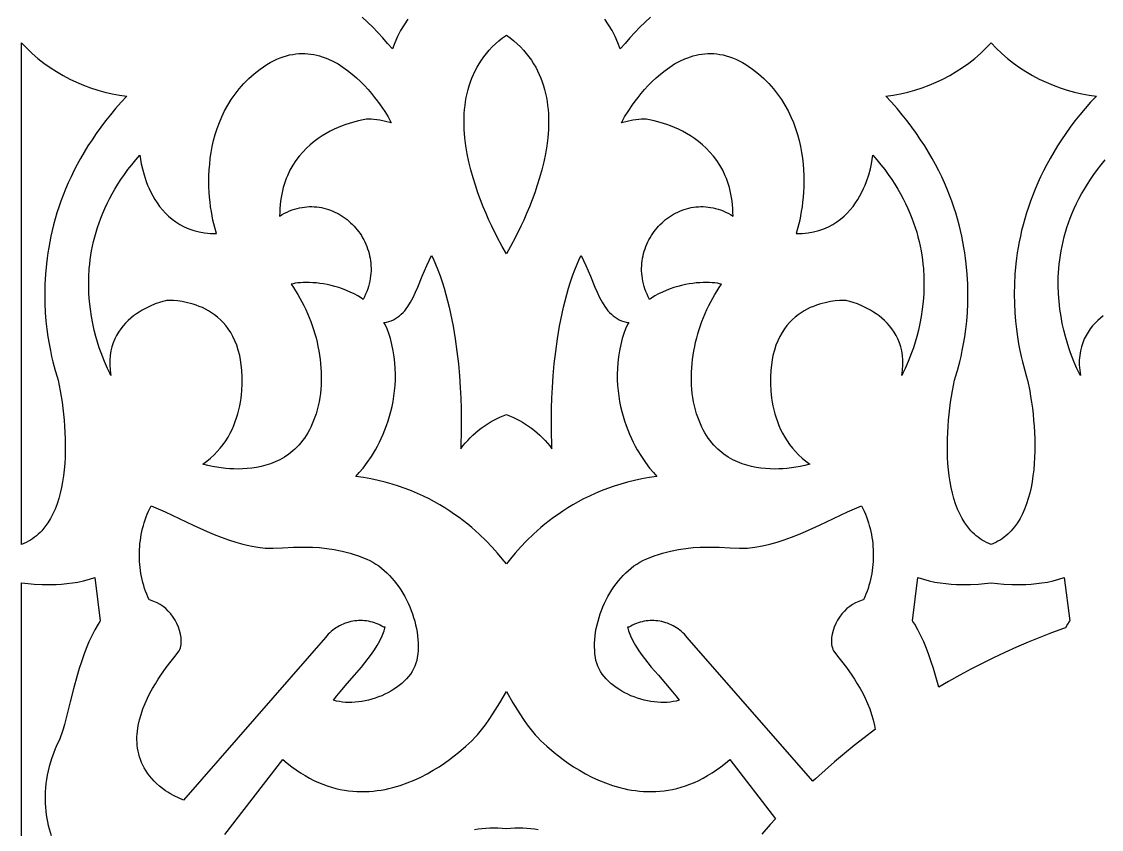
# Model space of a CAD drawing. Extents: x -350 to 350, y -780 to 780.
# Drawn here: x -270 to -184, y 515.5 to 579.8 of the extents above; entities that cross this region are included whole.
import ezdxf

# ---------------------------------------------------------------- set-up
doc = ezdxf.new("R2010")
doc.units = 0
doc.layers.add('LAYER_1', color=18, linetype='CONTINUOUS')

msp = doc.modelspace()

# ---------------------------------------------------------------- linework, layer by layer
at = {"layer": 'LAYER_1'}
for points in [[(-239.25, 579.984), (-239.547, 579.53), (-239.82, 579.063), (-240.067, 578.585), (-240.287, 578.098), (-240.478, 577.603), (-240.856, 578.045), (-241.243, 578.48), (-241.638, 578.907), (-242.04, 579.328), (-242.451, 579.741), (-242.869, 580.146)], [(-219.933, 580.146), (-220.351, 579.741), (-220.761, 579.328), (-221.164, 578.907), (-221.559, 578.48), (-221.946, 578.045), (-222.324, 577.603), (-222.515, 578.098), (-222.734, 578.585), (-222.981, 579.063), (-223.254, 579.53), (-223.552, 579.984)], [(-183.878, 556.342), (-184.098, 556.165), (-184.313, 555.974), (-184.521, 555.769), (-184.719, 555.548), (-184.907, 555.313), (-185.081, 555.061), (-185.241, 554.794), (-185.384, 554.51), (-185.508, 554.209), (-185.611, 553.892), (-185.691, 553.556), (-185.746, 553.202), (-185.775, 552.83), (-185.775, 552.439), (-185.744, 552.029), (-185.681, 551.6), (-185.782, 551.791), (-185.964, 552.164), (-186.202, 552.705), (-186.472, 553.402), (-186.612, 553.805), (-186.75, 554.241), (-186.884, 554.71), (-187.012, 555.21), (-187.129, 555.739), (-187.233, 556.295), (-187.32, 556.877), (-187.388, 557.483), (-187.434, 558.112), (-187.455, 558.762), (-187.447, 559.432), (-187.408, 560.119), (-187.375, 560.468), (-187.334, 560.822), (-187.283, 561.179), (-187.223, 561.54), (-187.152, 561.903), (-187.071, 562.27), (-186.979, 562.64), (-186.875, 563.012), (-186.76, 563.387), (-186.633, 563.763), (-186.494, 564.142), (-186.341, 564.523), (-186.176, 564.905), (-185.997, 565.289), (-185.804, 565.673), (-185.597, 566.059), (-185.375, 566.446), (-185.137, 566.833), (-184.885, 567.22), (-184.617, 567.608), (-184.332, 567.995), (-184.031, 568.383), (-183.713, 568.77)], [(-270, 498.687), (-270, 535.096), (-269.486, 535.032), (-268.988, 534.986), (-268.362, 534.952), (-267.631, 534.945), (-267.235, 534.957), (-266.821, 534.982), (-266.393, 535.022), (-265.955, 535.078), (-265.509, 535.154), (-265.058, 535.25), (-264.606, 535.369), (-264.174, 535.506), (-263.735, 532.07), (-263.781, 532.005), (-263.916, 531.794), (-264.175, 531.349), (-264.416, 530.877), (-264.643, 530.382), (-264.854, 529.869), (-265.052, 529.342), (-265.237, 528.805), (-265.41, 528.262), (-265.572, 527.717), (-265.867, 526.64), (-266.128, 525.607), (-266.364, 524.652), (-266.582, 523.809), (-266.686, 523.44), (-266.789, 523.112), (-266.89, 522.829), (-266.992, 522.595), (-267.164, 522.228), (-267.322, 521.864), (-267.464, 521.504), (-267.591, 521.148), (-267.703, 520.797), (-267.802, 520.449), (-267.887, 520.106), (-267.959, 519.766), (-268.018, 519.431), (-268.065, 519.101), (-268.099, 518.774), (-268.122, 518.452), (-268.134, 518.135), (-268.135, 517.822), (-268.126, 517.514), (-268.106, 517.21), (-268.078, 516.911), (-268.04, 516.617), (-267.993, 516.327), (-267.938, 516.043), (-267.875, 515.763), (-267.804, 515.489), (-267.642, 514.954)], [(-253.806, 515.04), (-249.201, 521.016), (-248.845, 520.718), (-248.49, 520.442), (-248.135, 520.186), (-247.78, 519.95), (-247.426, 519.733), (-247.073, 519.536), (-246.721, 519.357), (-246.37, 519.195), (-246.021, 519.052), (-245.673, 518.925), (-245.327, 518.815), (-244.983, 518.72), (-244.64, 518.641), (-244.3, 518.577), (-243.962, 518.527), (-243.627, 518.491), (-243.294, 518.468), (-242.965, 518.458), (-242.638, 518.461), (-242.314, 518.475), (-241.994, 518.5), (-241.677, 518.537), (-241.364, 518.583), (-241.055, 518.639), (-240.75, 518.705), (-240.449, 518.779), (-239.859, 518.951), (-239.289, 519.152), (-238.738, 519.378), (-238.209, 519.623), (-237.702, 519.886), (-237.219, 520.16), (-236.761, 520.443), (-236.329, 520.73), (-235.926, 521.016), (-235.551, 521.298), (-235.207, 521.572), (-234.615, 522.079), (-234.161, 522.503), (-233.854, 522.812), (-233.706, 522.972), (-233.376, 523.371), (-233.062, 523.785), (-232.762, 524.21), (-232.475, 524.646), (-231.927, 525.536), (-231.401, 526.44), (-230.874, 525.536), (-230.327, 524.646), (-230.039, 524.21), (-229.74, 523.785), (-229.426, 523.371), (-229.095, 522.972), (-228.947, 522.812), (-228.641, 522.503), (-228.187, 522.079), (-227.595, 521.572), (-227.251, 521.298), (-226.876, 521.016), (-226.472, 520.73), (-226.041, 520.443), (-225.583, 520.16), (-225.1, 519.886), (-224.593, 519.623), (-224.064, 519.378), (-223.513, 519.152), (-222.942, 518.951), (-222.353, 518.779), (-222.052, 518.705), (-221.747, 518.639), (-221.438, 518.583), (-221.124, 518.537), (-220.808, 518.5), (-220.487, 518.475), (-220.164, 518.461), (-219.837, 518.458), (-219.507, 518.468), (-219.175, 518.491), (-218.839, 518.527), (-218.502, 518.577), (-218.161, 518.641), (-217.819, 518.72), (-217.475, 518.815), (-217.129, 518.925), (-216.781, 519.052), (-216.431, 519.195), (-216.081, 519.357), (-215.729, 519.536), (-215.376, 519.733), (-215.022, 519.95), (-214.667, 520.186), (-214.312, 520.442), (-213.957, 520.718), (-213.601, 521.016), (-209.962, 516.294), (-210.384, 515.838), (-211.068, 515.069)], [(-228.869, 515.414), (-229.16, 515.459), (-229.458, 515.496), (-229.763, 515.522), (-230.075, 515.539), (-230.395, 515.546), (-230.723, 515.541), (-231.058, 515.526), (-231.401, 515.5), (-231.744, 515.526), (-232.079, 515.541), (-232.406, 515.546), (-232.726, 515.539), (-233.039, 515.522), (-233.344, 515.496), (-233.642, 515.459), (-233.933, 515.414)]]:
    msp.add_lwpolyline(points, dxfattribs=at)
for points in [[(-231.095, 578.483), (-230.806, 578.25), (-230.534, 578.009), (-230.278, 577.762), (-230.038, 577.508), (-229.814, 577.248), (-229.605, 576.982), (-229.41, 576.71), (-229.231, 576.433), (-229.065, 576.151), (-228.913, 575.865), (-228.775, 575.573), (-228.649, 575.278), (-228.537, 574.978), (-228.437, 574.675), (-228.349, 574.369), (-228.272, 574.059), (-228.207, 573.747), (-228.153, 573.432), (-228.11, 573.115), (-228.077, 572.796), (-228.054, 572.476), (-228.04, 572.154), (-228.036, 571.831), (-228.04, 571.507), (-228.053, 571.183), (-228.104, 570.534), (-228.184, 569.886), (-228.291, 569.242), (-228.423, 568.603), (-228.576, 567.973), (-228.748, 567.353), (-228.935, 566.746), (-229.136, 566.154), (-229.347, 565.58), (-229.565, 565.024), (-229.788, 564.491), (-230.013, 563.981), (-230.237, 563.498), (-230.67, 562.62), (-231.065, 561.874), (-231.401, 561.279), (-231.736, 561.874), (-232.132, 562.62), (-232.565, 563.498), (-232.789, 563.981), (-233.014, 564.491), (-233.236, 565.024), (-233.455, 565.58), (-233.666, 566.154), (-233.866, 566.746), (-234.054, 567.353), (-234.226, 567.973), (-234.379, 568.603), (-234.511, 569.242), (-234.618, 569.886), (-234.698, 570.534), (-234.749, 571.183), (-234.762, 571.507), (-234.766, 571.831), (-234.762, 572.154), (-234.748, 572.476), (-234.725, 572.796), (-234.692, 573.115), (-234.649, 573.432), (-234.594, 573.747), (-234.529, 574.059), (-234.453, 574.369), (-234.365, 574.675), (-234.265, 574.978), (-234.152, 575.278), (-234.027, 575.573), (-233.889, 575.865), (-233.737, 576.151), (-233.571, 576.433), (-233.391, 576.71), (-233.197, 576.982), (-232.988, 577.248), (-232.764, 577.508), (-232.524, 577.762), (-232.268, 578.009), (-231.996, 578.25), (-231.707, 578.483), (-231.401, 578.71)], [(-269.588, 577.657), (-269.153, 577.246), (-268.698, 576.854), (-268.224, 576.481), (-267.732, 576.13), (-267.224, 575.8), (-266.703, 575.492), (-266.168, 575.208), (-265.622, 574.947), (-265.067, 574.711), (-264.503, 574.501), (-263.933, 574.316), (-263.359, 574.159), (-262.78, 574.03), (-262.2, 573.929), (-261.62, 573.858), (-262.075, 573.361), (-262.51, 572.864), (-262.925, 572.366), (-263.32, 571.868), (-263.696, 571.37), (-264.054, 570.872), (-264.393, 570.375), (-264.714, 569.878), (-265.018, 569.383), (-265.304, 568.889), (-265.574, 568.396), (-265.828, 567.905), (-266.066, 567.416), (-266.289, 566.93), (-266.497, 566.446), (-266.69, 565.965), (-266.869, 565.487), (-267.034, 565.012), (-267.186, 564.541), (-267.325, 564.074), (-267.452, 563.61), (-267.567, 563.152), (-267.67, 562.698), (-267.762, 562.248), (-267.843, 561.804), (-267.914, 561.366), (-267.975, 560.932), (-268.027, 560.505), (-268.103, 559.67), (-268.146, 558.861), (-268.16, 558.081), (-268.147, 557.332), (-268.112, 556.615), (-268.057, 555.934), (-267.985, 555.29), (-267.902, 554.684), (-267.808, 554.12), (-267.709, 553.599), (-267.607, 553.123), (-267.505, 552.695), (-267.317, 551.988), (-267.173, 551.495), (-267.097, 551.232), (-266.927, 550.383), (-266.85, 549.937), (-266.78, 549.479), (-266.717, 549.01), (-266.661, 548.533), (-266.613, 548.048), (-266.575, 547.557), (-266.546, 547.063), (-266.527, 546.565), (-266.519, 546.067), (-266.522, 545.569), (-266.538, 545.073), (-266.567, 544.581), (-266.609, 544.094), (-266.665, 543.614), (-266.735, 543.142), (-266.821, 542.681), (-266.924, 542.231), (-267.042, 541.794), (-267.178, 541.372), (-267.332, 540.966), (-267.505, 540.578), (-267.697, 540.209), (-267.908, 539.862), (-268.14, 539.537), (-268.394, 539.236), (-268.529, 539.096), (-268.669, 538.962), (-268.815, 538.834), (-268.966, 538.714), (-269.124, 538.601), (-269.287, 538.495), (-269.456, 538.397), (-269.631, 538.307), (-269.813, 538.225), (-270, 538.151), (-270, 578.087)], [(-192.387, 577.657), (-191.953, 577.246), (-191.498, 576.854), (-191.023, 576.481), (-190.532, 576.13), (-190.024, 575.8), (-189.502, 575.492), (-188.968, 575.208), (-188.422, 574.947), (-187.867, 574.711), (-187.303, 574.501), (-186.733, 574.316), (-186.158, 574.159), (-185.58, 574.03), (-185, 573.929), (-184.42, 573.858), (-184.875, 573.361), (-185.31, 572.864), (-185.725, 572.366), (-186.12, 571.868), (-186.496, 571.37), (-186.854, 570.872), (-187.193, 570.375), (-187.514, 569.878), (-187.818, 569.383), (-188.104, 568.889), (-188.374, 568.396), (-188.628, 567.905), (-188.866, 567.416), (-189.089, 566.93), (-189.296, 566.446), (-189.489, 565.965), (-189.669, 565.487), (-189.834, 565.012), (-189.986, 564.541), (-190.125, 564.074), (-190.252, 563.61), (-190.367, 563.152), (-190.47, 562.698), (-190.562, 562.248), (-190.643, 561.804), (-190.714, 561.366), (-190.775, 560.932), (-190.826, 560.505), (-190.903, 559.67), (-190.946, 558.861), (-190.959, 558.081), (-190.947, 557.332), (-190.911, 556.615), (-190.856, 555.934), (-190.785, 555.29), (-190.701, 554.684), (-190.608, 554.12), (-190.509, 553.599), (-190.406, 553.123), (-190.305, 552.695), (-190.117, 551.988), (-189.972, 551.495), (-189.897, 551.232), (-189.727, 550.383), (-189.65, 549.937), (-189.58, 549.479), (-189.516, 549.01), (-189.461, 548.533), (-189.413, 548.048), (-189.374, 547.557), (-189.345, 547.063), (-189.327, 546.565), (-189.319, 546.067), (-189.322, 545.569), (-189.338, 545.073), (-189.366, 544.581), (-189.408, 544.094), (-189.464, 543.614), (-189.535, 543.142), (-189.621, 542.681), (-189.723, 542.231), (-189.842, 541.794), (-189.978, 541.372), (-190.132, 540.966), (-190.305, 540.578), (-190.497, 540.209), (-190.708, 539.862), (-190.94, 539.537), (-191.194, 539.236), (-191.328, 539.096), (-191.469, 538.962), (-191.615, 538.834), (-191.766, 538.714), (-191.924, 538.601), (-192.087, 538.495), (-192.256, 538.397), (-192.431, 538.307), (-192.612, 538.225), (-192.801, 538.151), (-192.989, 538.225), (-193.17, 538.307), (-193.346, 538.397), (-193.515, 538.495), (-193.678, 538.601), (-193.835, 538.714), (-193.987, 538.834), (-194.133, 538.962), (-194.273, 539.096), (-194.408, 539.236), (-194.661, 539.537), (-194.893, 539.862), (-195.105, 540.209), (-195.297, 540.578), (-195.469, 540.966), (-195.623, 541.372), (-195.759, 541.794), (-195.878, 542.231), (-195.98, 542.681), (-196.066, 543.142), (-196.137, 543.614), (-196.193, 544.094), (-196.235, 544.581), (-196.264, 545.073), (-196.279, 545.569), (-196.283, 546.067), (-196.275, 546.565), (-196.256, 547.063), (-196.227, 547.557), (-196.189, 548.048), (-196.141, 548.533), (-196.085, 549.01), (-196.022, 549.479), (-195.951, 549.937), (-195.874, 550.383), (-195.704, 551.232), (-195.629, 551.495), (-195.484, 551.988), (-195.297, 552.695), (-195.195, 553.123), (-195.093, 553.599), (-194.994, 554.12), (-194.9, 554.684), (-194.816, 555.29), (-194.745, 555.934), (-194.69, 556.615), (-194.655, 557.332), (-194.642, 558.081), (-194.656, 558.861), (-194.699, 559.67), (-194.775, 560.505), (-194.827, 560.932), (-194.888, 561.366), (-194.959, 561.804), (-195.04, 562.248), (-195.132, 562.698), (-195.235, 563.152), (-195.35, 563.61), (-195.476, 564.074), (-195.616, 564.541), (-195.768, 565.012), (-195.933, 565.487), (-196.112, 565.965), (-196.305, 566.446), (-196.513, 566.93), (-196.736, 567.416), (-196.974, 567.905), (-197.227, 568.396), (-197.497, 568.889), (-197.784, 569.383), (-198.088, 569.878), (-198.409, 570.375), (-198.748, 570.872), (-199.105, 571.37), (-199.481, 571.868), (-199.877, 572.366), (-200.292, 572.864), (-200.726, 573.361), (-201.182, 573.858), (-200.601, 573.929), (-200.021, 574.03), (-199.443, 574.159), (-198.868, 574.316), (-198.298, 574.501), (-197.735, 574.711), (-197.18, 574.947), (-196.634, 575.208), (-196.099, 575.492), (-195.577, 575.8), (-195.07, 576.13), (-194.578, 576.481), (-194.104, 576.854), (-193.649, 577.246), (-193.214, 577.657), (-192.801, 578.087)], [(-247.432, 577.236), (-247.196, 577.221), (-246.962, 577.195), (-246.731, 577.157), (-246.504, 577.109), (-246.279, 577.052), (-246.058, 576.984), (-245.84, 576.908), (-245.625, 576.824), (-245.206, 576.63), (-244.801, 576.408), (-244.411, 576.162), (-244.036, 575.894), (-243.677, 575.609), (-243.335, 575.31), (-243.01, 575.002), (-242.702, 574.687), (-242.413, 574.37), (-242.142, 574.054), (-241.89, 573.743), (-241.659, 573.441), (-241.448, 573.151), (-241.089, 572.624), (-240.819, 572.191), (-240.642, 571.884), (-240.563, 571.73), (-241.02, 571.832), (-241.479, 571.921), (-241.941, 571.986), (-242.173, 572.005), (-242.406, 572.014), (-242.541, 572.002), (-242.807, 571.959), (-243.184, 571.88), (-243.653, 571.756), (-244.194, 571.582), (-244.486, 571.473), (-244.789, 571.349), (-245.1, 571.208), (-245.418, 571.051), (-245.739, 570.875), (-246.062, 570.681), (-246.383, 570.467), (-246.702, 570.232), (-247.014, 569.976), (-247.318, 569.697), (-247.612, 569.396), (-247.892, 569.07), (-248.157, 568.719), (-248.404, 568.342), (-248.631, 567.939), (-248.836, 567.508), (-248.928, 567.282), (-249.015, 567.048), (-249.094, 566.808), (-249.167, 566.559), (-249.232, 566.304), (-249.289, 566.041), (-249.338, 565.769), (-249.378, 565.491), (-249.41, 565.204), (-249.433, 564.909), (-249.447, 564.605), (-249.452, 564.294), (-249.255, 564.413), (-249.057, 564.521), (-248.859, 564.618), (-248.661, 564.705), (-248.462, 564.782), (-248.263, 564.848), (-248.064, 564.905), (-247.866, 564.952), (-247.668, 564.989), (-247.471, 565.017), (-247.274, 565.036), (-247.079, 565.046), (-246.884, 565.047), (-246.692, 565.04), (-246.5, 565.024), (-246.311, 564.999), (-246.123, 564.967), (-245.937, 564.927), (-245.754, 564.879), (-245.573, 564.823), (-245.395, 564.76), (-245.22, 564.69), (-245.048, 564.613), (-244.878, 564.529), (-244.713, 564.439), (-244.55, 564.342), (-244.392, 564.238), (-244.237, 564.129), (-244.087, 564.014), (-243.941, 563.893), (-243.799, 563.766), (-243.662, 563.634), (-243.53, 563.497), (-243.402, 563.354), (-243.28, 563.207), (-243.164, 563.056), (-243.052, 562.9), (-242.947, 562.739), (-242.847, 562.574), (-242.754, 562.406), (-242.667, 562.234), (-242.586, 562.058), (-242.512, 561.879), (-242.445, 561.696), (-242.384, 561.511), (-242.331, 561.322), (-242.285, 561.132), (-242.247, 560.938), (-242.217, 560.742), (-242.194, 560.544), (-242.179, 560.345), (-242.173, 560.143), (-242.175, 559.94), (-242.186, 559.735), (-242.205, 559.53), (-242.234, 559.323), (-242.272, 559.115), (-242.319, 558.907), (-242.375, 558.698), (-242.442, 558.489), (-242.518, 558.28), (-242.604, 558.071), (-242.7, 557.862), (-242.807, 557.653), (-242.947, 557.751), (-243.233, 557.932), (-243.527, 558.096), (-243.826, 558.244), (-244.129, 558.377), (-244.434, 558.496), (-244.741, 558.601), (-245.048, 558.693), (-245.353, 558.771), (-245.655, 558.838), (-245.952, 558.892), (-246.244, 558.935), (-246.529, 558.968), (-246.806, 558.991), (-247.072, 559.004), (-247.328, 559.007), (-247.57, 559.003), (-247.799, 558.99), (-248.012, 558.97), (-248.208, 558.944), (-248.386, 558.91), (-248.545, 558.872), (-248.358, 558.604), (-248.178, 558.33), (-248.003, 558.048), (-247.836, 557.759), (-247.674, 557.464), (-247.52, 557.163), (-247.373, 556.856), (-247.233, 556.544), (-247.101, 556.227), (-246.976, 555.906), (-246.859, 555.581), (-246.75, 555.253), (-246.649, 554.921), (-246.557, 554.587), (-246.473, 554.25), (-246.398, 553.911), (-246.332, 553.571), (-246.275, 553.23), (-246.228, 552.887), (-246.19, 552.545), (-246.162, 552.203), (-246.144, 551.861), (-246.136, 551.52), (-246.138, 551.18), (-246.151, 550.842), (-246.175, 550.506), (-246.209, 550.172), (-246.255, 549.842), (-246.312, 549.514), (-246.38, 549.191), (-246.46, 548.871), (-246.552, 548.556), (-246.646, 548.274), (-246.746, 548.004), (-246.854, 547.745), (-246.967, 547.498), (-247.087, 547.262), (-247.212, 547.036), (-247.343, 546.821), (-247.479, 546.617), (-247.621, 546.423), (-247.767, 546.238), (-247.917, 546.064), (-248.072, 545.898), (-248.231, 545.742), (-248.394, 545.595), (-248.56, 545.457), (-248.73, 545.327), (-249.077, 545.092), (-249.434, 544.888), (-249.799, 544.714), (-250.17, 544.567), (-250.544, 544.446), (-250.92, 544.349), (-251.296, 544.273), (-251.668, 544.218), (-252.036, 544.18), (-252.397, 544.16), (-252.75, 544.153), (-253.091, 544.159), (-253.419, 544.176), (-253.733, 544.202), (-254.306, 544.273), (-254.794, 544.357), (-255.18, 544.439), (-255.581, 544.539), (-255.258, 544.775), (-254.957, 545.023), (-254.676, 545.281), (-254.416, 545.549), (-254.175, 545.825), (-253.953, 546.109), (-253.75, 546.4), (-253.564, 546.697), (-253.395, 546.999), (-253.243, 547.305), (-253.105, 547.614), (-252.983, 547.926), (-252.875, 548.238), (-252.781, 548.552), (-252.699, 548.864), (-252.63, 549.175), (-252.572, 549.484), (-252.525, 549.789), (-252.489, 550.091), (-252.462, 550.387), (-252.433, 550.96), (-252.435, 551.501), (-252.461, 552.003), (-252.507, 552.458), (-252.566, 552.86), (-252.634, 553.2), (-252.743, 553.617), (-252.87, 554.006), (-253.015, 554.369), (-253.176, 554.707), (-253.352, 555.02), (-253.541, 555.309), (-253.742, 555.576), (-253.953, 555.821), (-254.174, 556.045), (-254.401, 556.249), (-254.635, 556.434), (-254.874, 556.601), (-255.116, 556.751), (-255.36, 556.885), (-255.604, 557.003), (-255.848, 557.107), (-256.089, 557.198), (-256.326, 557.276), (-256.558, 557.342), (-256.783, 557.398), (-257.208, 557.481), (-257.59, 557.533), (-257.916, 557.56), (-258.176, 557.57), (-258.452, 557.569), (-258.551, 557.553), (-258.747, 557.504), (-259.024, 557.419), (-259.366, 557.295), (-259.759, 557.128), (-260.185, 556.916), (-260.406, 556.791), (-260.63, 556.655), (-260.855, 556.505), (-261.078, 556.342), (-261.298, 556.165), (-261.513, 555.974), (-261.721, 555.769), (-261.919, 555.548), (-262.107, 555.313), (-262.282, 555.061), (-262.441, 554.794), (-262.584, 554.51), (-262.708, 554.209), (-262.811, 553.892), (-262.891, 553.556), (-262.946, 553.202), (-262.975, 552.83), (-262.975, 552.439), (-262.944, 552.029), (-262.881, 551.6), (-262.982, 551.791), (-263.164, 552.164), (-263.402, 552.705), (-263.672, 553.402), (-263.812, 553.805), (-263.95, 554.241), (-264.085, 554.71), (-264.212, 555.21), (-264.329, 555.739), (-264.433, 556.295), (-264.52, 556.877), (-264.589, 557.483), (-264.635, 558.112), (-264.655, 558.762), (-264.647, 559.432), (-264.608, 560.119), (-264.576, 560.468), (-264.534, 560.822), (-264.483, 561.179), (-264.423, 561.54), (-264.352, 561.903), (-264.271, 562.27), (-264.179, 562.64), (-264.075, 563.012), (-263.96, 563.387), (-263.833, 563.763), (-263.694, 564.142), (-263.541, 564.523), (-263.376, 564.905), (-263.197, 565.289), (-263.004, 565.673), (-262.797, 566.059), (-262.575, 566.446), (-262.338, 566.833), (-262.085, 567.22), (-261.817, 567.608), (-261.532, 567.995), (-261.231, 568.383), (-260.913, 568.77), (-260.577, 569.156), (-260.537, 568.801), (-260.478, 568.466), (-260.385, 568.05), (-260.253, 567.569), (-260.075, 567.04), (-259.967, 566.763), (-259.846, 566.48), (-259.71, 566.195), (-259.559, 565.908), (-259.391, 565.622), (-259.208, 565.339), (-259.006, 565.061), (-258.787, 564.791), (-258.549, 564.531), (-258.291, 564.282), (-258.013, 564.046), (-257.713, 563.827), (-257.392, 563.626), (-257.048, 563.445), (-256.681, 563.287), (-256.289, 563.152), (-255.873, 563.045), (-255.431, 562.967), (-254.962, 562.919), (-254.718, 562.908), (-254.467, 562.905), (-254.618, 563.395), (-254.763, 563.983), (-254.829, 564.309), (-254.89, 564.655), (-254.945, 565.019), (-254.993, 565.401), (-255.032, 565.798), (-255.061, 566.209), (-255.08, 566.634), (-255.086, 567.069), (-255.08, 567.515), (-255.059, 567.969), (-255.024, 568.43), (-254.972, 568.897), (-254.902, 569.368), (-254.814, 569.842), (-254.707, 570.318), (-254.578, 570.794), (-254.428, 571.268), (-254.254, 571.74), (-254.057, 572.208), (-253.834, 572.67), (-253.585, 573.125), (-253.309, 573.572), (-253.004, 574.009), (-252.67, 574.435), (-252.304, 574.848), (-251.907, 575.248), (-251.696, 575.441), (-251.477, 575.631), (-251.249, 575.817), (-251.012, 575.998), (-250.742, 576.191), (-250.474, 576.365), (-250.208, 576.523), (-249.944, 576.663), (-249.682, 576.787), (-249.422, 576.894), (-249.165, 576.987), (-248.91, 577.064), (-248.657, 577.126), (-248.407, 577.175), (-248.159, 577.209), (-247.914, 577.231), (-247.672, 577.24)], [(-214.888, 577.231), (-214.643, 577.209), (-214.395, 577.175), (-214.145, 577.126), (-213.892, 577.064), (-213.637, 576.987), (-213.38, 576.894), (-213.12, 576.787), (-212.858, 576.663), (-212.594, 576.523), (-212.328, 576.365), (-212.06, 576.191), (-211.789, 575.998), (-211.553, 575.817), (-211.325, 575.631), (-211.106, 575.441), (-210.895, 575.248), (-210.498, 574.848), (-210.132, 574.435), (-209.798, 574.009), (-209.493, 573.572), (-209.216, 573.125), (-208.967, 572.67), (-208.745, 572.208), (-208.547, 571.74), (-208.374, 571.268), (-208.224, 570.794), (-208.095, 570.318), (-207.988, 569.842), (-207.9, 569.368), (-207.83, 568.897), (-207.778, 568.43), (-207.742, 567.969), (-207.722, 567.515), (-207.716, 567.069), (-207.722, 566.634), (-207.741, 566.209), (-207.77, 565.798), (-207.809, 565.401), (-207.856, 565.019), (-207.911, 564.655), (-207.973, 564.309), (-208.039, 563.983), (-208.183, 563.395), (-208.335, 562.905), (-208.084, 562.908), (-207.839, 562.919), (-207.371, 562.967), (-206.929, 563.045), (-206.513, 563.152), (-206.121, 563.287), (-205.754, 563.445), (-205.41, 563.626), (-205.088, 563.827), (-204.789, 564.046), (-204.511, 564.282), (-204.253, 564.531), (-204.015, 564.791), (-203.795, 565.061), (-203.594, 565.339), (-203.41, 565.622), (-203.243, 565.908), (-203.092, 566.195), (-202.956, 566.48), (-202.834, 566.763), (-202.726, 567.04), (-202.549, 567.569), (-202.416, 568.05), (-202.324, 568.466), (-202.265, 568.801), (-202.225, 569.156), (-201.889, 568.77), (-201.571, 568.383), (-201.27, 567.995), (-200.985, 567.608), (-200.717, 567.22), (-200.464, 566.833), (-200.227, 566.446), (-200.005, 566.059), (-199.798, 565.673), (-199.605, 565.289), (-199.426, 564.905), (-199.26, 564.523), (-199.108, 564.142), (-198.968, 563.763), (-198.841, 563.387), (-198.726, 563.012), (-198.623, 562.64), (-198.531, 562.27), (-198.45, 561.903), (-198.379, 561.54), (-198.318, 561.179), (-198.268, 560.822), (-198.226, 560.468), (-198.194, 560.119), (-198.154, 559.432), (-198.147, 558.762), (-198.167, 558.112), (-198.213, 557.483), (-198.281, 556.877), (-198.369, 556.295), (-198.473, 555.739), (-198.59, 555.21), (-198.717, 554.71), (-198.852, 554.241), (-198.99, 553.805), (-199.13, 553.402), (-199.4, 552.705), (-199.638, 552.164), (-199.82, 551.791), (-199.921, 551.6), (-199.857, 552.029), (-199.827, 552.439), (-199.827, 552.83), (-199.855, 553.202), (-199.911, 553.556), (-199.991, 553.892), (-200.094, 554.209), (-200.218, 554.51), (-200.361, 554.794), (-200.52, 555.061), (-200.695, 555.313), (-200.882, 555.548), (-201.081, 555.769), (-201.289, 555.974), (-201.504, 556.165), (-201.724, 556.342), (-201.947, 556.505), (-202.172, 556.655), (-202.395, 556.791), (-202.617, 556.916), (-203.043, 557.128), (-203.435, 557.295), (-203.778, 557.419), (-204.055, 557.504), (-204.251, 557.553), (-204.35, 557.569), (-204.625, 557.57), (-204.885, 557.56), (-205.212, 557.533), (-205.593, 557.481), (-206.018, 557.398), (-206.244, 557.342), (-206.476, 557.276), (-206.713, 557.198), (-206.954, 557.107), (-207.197, 557.003), (-207.442, 556.885), (-207.686, 556.751), (-207.928, 556.601), (-208.166, 556.434), (-208.4, 556.249), (-208.628, 556.045), (-208.848, 555.821), (-209.06, 555.576), (-209.261, 555.309), (-209.45, 555.02), (-209.625, 554.707), (-209.787, 554.369), (-209.932, 554.006), (-210.059, 553.617), (-210.168, 553.2), (-210.236, 552.86), (-210.295, 552.458), (-210.341, 552.003), (-210.367, 551.501), (-210.369, 550.96), (-210.34, 550.387), (-210.313, 550.091), (-210.276, 549.789), (-210.229, 549.484), (-210.172, 549.175), (-210.102, 548.864), (-210.021, 548.552), (-209.926, 548.238), (-209.819, 547.926), (-209.696, 547.614), (-209.559, 547.305), (-209.407, 546.999), (-209.238, 546.697), (-209.052, 546.4), (-208.848, 546.109), (-208.627, 545.825), (-208.386, 545.549), (-208.126, 545.281), (-207.845, 545.023), (-207.544, 544.775), (-207.221, 544.539), (-207.622, 544.439), (-208.008, 544.357), (-208.496, 544.273), (-209.069, 544.202), (-209.382, 544.176), (-209.711, 544.159), (-210.052, 544.153), (-210.405, 544.16), (-210.766, 544.18), (-211.134, 544.218), (-211.506, 544.273), (-211.882, 544.349), (-212.257, 544.446), (-212.632, 544.567), (-213.002, 544.714), (-213.367, 544.888), (-213.725, 545.092), (-214.072, 545.327), (-214.242, 545.457), (-214.408, 545.595), (-214.57, 545.742), (-214.729, 545.898), (-214.884, 546.064), (-215.035, 546.238), (-215.181, 546.423), (-215.322, 546.617), (-215.459, 546.821), (-215.59, 547.036), (-215.715, 547.262), (-215.835, 547.498), (-215.948, 547.745), (-216.055, 548.004), (-216.156, 548.274), (-216.25, 548.556), (-216.342, 548.871), (-216.422, 549.191), (-216.49, 549.514), (-216.547, 549.842), (-216.593, 550.172), (-216.627, 550.506), (-216.651, 550.842), (-216.664, 551.18), (-216.666, 551.52), (-216.658, 551.861), (-216.64, 552.203), (-216.612, 552.545), (-216.574, 552.887), (-216.527, 553.23), (-216.47, 553.571), (-216.404, 553.911), (-216.329, 554.25), (-216.245, 554.587), (-216.153, 554.921), (-216.052, 555.253), (-215.943, 555.581), (-215.826, 555.906), (-215.701, 556.227), (-215.569, 556.544), (-215.429, 556.856), (-215.282, 557.163), (-215.127, 557.464), (-214.966, 557.759), (-214.798, 558.048), (-214.624, 558.33), (-214.443, 558.604), (-214.257, 558.872), (-214.415, 558.91), (-214.594, 558.944), (-214.79, 558.97), (-215.003, 558.99), (-215.232, 559.003), (-215.474, 559.007), (-215.73, 559.004), (-215.996, 558.991), (-216.272, 558.968), (-216.557, 558.935), (-216.849, 558.892), (-217.147, 558.838), (-217.449, 558.771), (-217.754, 558.693), (-218.061, 558.601), (-218.367, 558.496), (-218.673, 558.377), (-218.976, 558.244), (-219.275, 558.096), (-219.568, 557.932), (-219.855, 557.751), (-219.995, 557.653), (-220.101, 557.862), (-220.198, 558.071), (-220.284, 558.28), (-220.36, 558.489), (-220.427, 558.698), (-220.483, 558.907), (-220.53, 559.115), (-220.568, 559.323), (-220.596, 559.53), (-220.616, 559.735), (-220.627, 559.94), (-220.629, 560.143), (-220.622, 560.345), (-220.608, 560.544), (-220.585, 560.742), (-220.555, 560.938), (-220.516, 561.132), (-220.471, 561.322), (-220.417, 561.511), (-220.357, 561.696), (-220.29, 561.879), (-220.216, 562.058), (-220.135, 562.234), (-220.048, 562.406), (-219.954, 562.574), (-219.855, 562.739), (-219.749, 562.9), (-219.638, 563.056), (-219.521, 563.207), (-219.399, 563.354), (-219.272, 563.497), (-219.14, 563.634), (-219.003, 563.766), (-218.861, 563.893), (-218.715, 564.014), (-218.564, 564.129), (-218.41, 564.238), (-218.251, 564.342), (-218.089, 564.439), (-217.923, 564.529), (-217.754, 564.613), (-217.582, 564.69), (-217.407, 564.76), (-217.228, 564.823), (-217.048, 564.879), (-216.864, 564.927), (-216.679, 564.967), (-216.491, 564.999), (-216.302, 565.024), (-216.11, 565.04), (-215.917, 565.047), (-215.723, 565.046), (-215.528, 565.036), (-215.331, 565.017), (-215.134, 564.989), (-214.936, 564.952), (-214.737, 564.905), (-214.539, 564.848), (-214.34, 564.782), (-214.141, 564.705), (-213.943, 564.618), (-213.744, 564.521), (-213.547, 564.413), (-213.35, 564.294), (-213.354, 564.605), (-213.368, 564.909), (-213.391, 565.204), (-213.423, 565.491), (-213.464, 565.769), (-213.513, 566.041), (-213.57, 566.304), (-213.635, 566.559), (-213.707, 566.808), (-213.787, 567.048), (-213.873, 567.282), (-213.966, 567.508), (-214.171, 567.939), (-214.397, 568.342), (-214.645, 568.719), (-214.91, 569.07), (-215.19, 569.396), (-215.484, 569.697), (-215.788, 569.976), (-216.1, 570.232), (-216.418, 570.467), (-216.74, 570.681), (-217.063, 570.875), (-217.384, 571.051), (-217.702, 571.208), (-218.013, 571.349), (-218.316, 571.473), (-218.608, 571.582), (-219.149, 571.756), (-219.618, 571.88), (-219.995, 571.959), (-220.261, 572.002), (-220.396, 572.014), (-220.629, 572.005), (-220.861, 571.986), (-221.323, 571.921), (-221.782, 571.832), (-222.239, 571.73), (-222.159, 571.884), (-221.982, 572.191), (-221.712, 572.624), (-221.354, 573.151), (-221.143, 573.441), (-220.911, 573.743), (-220.66, 574.054), (-220.389, 574.37), (-220.1, 574.687), (-219.792, 575.002), (-219.467, 575.31), (-219.124, 575.609), (-218.766, 575.894), (-218.391, 576.162), (-218.001, 576.408), (-217.596, 576.63), (-217.177, 576.824), (-216.962, 576.908), (-216.744, 576.984), (-216.523, 577.052), (-216.298, 577.109), (-216.07, 577.157), (-215.84, 577.195), (-215.606, 577.221), (-215.369, 577.236), (-215.13, 577.24)], [(-225.25, 560.77), (-225.064, 560.361), (-224.71, 559.507), (-224.359, 558.646), (-224.176, 558.227), (-223.982, 557.823), (-223.775, 557.44), (-223.55, 557.083), (-223.431, 556.917), (-223.306, 556.759), (-223.174, 556.611), (-223.036, 556.474), (-222.892, 556.347), (-222.74, 556.232), (-222.58, 556.13), (-222.412, 556.04), (-222.235, 555.965), (-222.049, 555.904), (-221.854, 555.858), (-221.648, 555.829), (-221.74, 555.664), (-221.903, 555.314), (-222.046, 554.943), (-222.167, 554.549), (-222.289, 554.057), (-222.388, 553.571), (-222.464, 553.092), (-222.518, 552.619), (-222.552, 552.154), (-222.567, 551.697), (-222.564, 551.247), (-222.542, 550.806), (-222.505, 550.373), (-222.452, 549.95), (-222.385, 549.535), (-222.304, 549.131), (-222.211, 548.736), (-222.106, 548.351), (-221.991, 547.977), (-221.866, 547.614), (-221.733, 547.262), (-221.593, 546.922), (-221.446, 546.594), (-221.294, 546.278), (-221.137, 545.975), (-220.977, 545.684), (-220.651, 545.143), (-220.323, 544.658), (-220.001, 544.231), (-219.693, 543.865), (-219.408, 543.562), (-220.018, 543.475), (-220.611, 543.37), (-221.189, 543.248), (-221.751, 543.109), (-222.296, 542.956), (-222.827, 542.788), (-223.341, 542.607), (-223.84, 542.414), (-224.324, 542.209), (-224.792, 541.994), (-225.246, 541.77), (-225.684, 541.538), (-226.106, 541.297), (-226.514, 541.051), (-226.907, 540.798), (-227.286, 540.542), (-227.649, 540.281), (-227.998, 540.018), (-228.333, 539.753), (-228.653, 539.487), (-229.25, 538.958), (-229.79, 538.436), (-230.275, 537.931), (-230.704, 537.45), (-231.079, 537), (-231.401, 536.59), (-231.723, 537), (-232.098, 537.45), (-232.527, 537.931), (-233.012, 538.436), (-233.552, 538.958), (-234.149, 539.487), (-234.469, 539.753), (-234.804, 540.018), (-235.153, 540.281), (-235.516, 540.542), (-235.894, 540.798), (-236.287, 541.051), (-236.695, 541.297), (-237.118, 541.538), (-237.556, 541.77), (-238.009, 541.994), (-238.478, 542.209), (-238.961, 542.414), (-239.46, 542.607), (-239.975, 542.788), (-240.505, 542.956), (-241.051, 543.109), (-241.613, 543.248), (-242.191, 543.37), (-242.784, 543.475), (-243.394, 543.562), (-243.108, 543.865), (-242.801, 544.231), (-242.479, 544.658), (-242.151, 545.143), (-241.824, 545.684), (-241.664, 545.975), (-241.508, 546.278), (-241.355, 546.594), (-241.209, 546.922), (-241.068, 547.262), (-240.935, 547.614), (-240.811, 547.977), (-240.696, 548.351), (-240.591, 548.736), (-240.498, 549.131), (-240.417, 549.535), (-240.35, 549.95), (-240.297, 550.373), (-240.259, 550.806), (-240.238, 551.247), (-240.235, 551.697), (-240.249, 552.154), (-240.283, 552.619), (-240.338, 553.092), (-240.414, 553.571), (-240.513, 554.057), (-240.634, 554.549), (-240.755, 554.943), (-240.898, 555.314), (-241.062, 555.664), (-241.153, 555.829), (-240.948, 555.858), (-240.753, 555.904), (-240.567, 555.965), (-240.39, 556.04), (-240.222, 556.13), (-240.062, 556.232), (-239.91, 556.347), (-239.765, 556.474), (-239.628, 556.611), (-239.496, 556.759), (-239.371, 556.917), (-239.251, 557.083), (-239.027, 557.44), (-238.82, 557.823), (-238.626, 558.227), (-238.443, 558.646), (-238.091, 559.507), (-237.738, 560.361), (-237.552, 560.77), (-237.355, 561.161), (-237.239, 560.922), (-237.038, 560.468), (-236.849, 560.004), (-236.672, 559.529), (-236.506, 559.046), (-236.351, 558.556), (-236.207, 558.06), (-236.073, 557.558), (-235.949, 557.053), (-235.835, 556.545), (-235.73, 556.036), (-235.634, 555.525), (-235.467, 554.509), (-235.33, 553.504), (-235.222, 552.521), (-235.139, 551.569), (-235.077, 550.656), (-235.035, 549.792), (-235.009, 548.987), (-234.996, 548.25), (-234.993, 547.589), (-234.997, 547.015), (-235.016, 546.161), (-235.028, 545.762), (-234.854, 545.991), (-234.671, 546.214), (-234.479, 546.43), (-234.279, 546.64), (-234.072, 546.842), (-233.856, 547.037), (-233.634, 547.224), (-233.406, 547.402), (-233.171, 547.573), (-232.931, 547.734), (-232.686, 547.886), (-232.437, 548.028), (-232.183, 548.161), (-231.926, 548.283), (-231.665, 548.395), (-231.401, 548.495), (-231.137, 548.395), (-230.876, 548.283), (-230.619, 548.161), (-230.365, 548.028), (-230.115, 547.886), (-229.87, 547.734), (-229.63, 547.573), (-229.396, 547.402), (-229.167, 547.224), (-228.945, 547.037), (-228.73, 546.842), (-228.522, 546.64), (-228.322, 546.43), (-228.131, 546.214), (-227.948, 545.991), (-227.774, 545.762), (-227.786, 546.161), (-227.804, 547.015), (-227.809, 547.589), (-227.806, 548.25), (-227.793, 548.987), (-227.767, 549.792), (-227.725, 550.656), (-227.663, 551.569), (-227.58, 552.521), (-227.472, 553.504), (-227.335, 554.509), (-227.168, 555.525), (-227.072, 556.036), (-226.967, 556.545), (-226.853, 557.053), (-226.729, 557.558), (-226.595, 558.06), (-226.451, 558.556), (-226.296, 559.046), (-226.13, 559.529), (-225.953, 560.004), (-225.764, 560.468), (-225.563, 560.922), (-225.447, 561.161)], [(-259.13, 540.984), (-258.574, 540.731), (-257.462, 540.211), (-256.349, 539.687), (-255.229, 539.185), (-254.665, 538.949), (-254.099, 538.727), (-253.528, 538.522), (-252.953, 538.337), (-252.374, 538.175), (-251.789, 538.038), (-251.199, 537.931), (-250.601, 537.855), (-250.306, 537.838), (-249.976, 537.838), (-249.222, 537.873), (-248.347, 537.919), (-247.868, 537.934), (-247.362, 537.938), (-246.831, 537.926), (-246.276, 537.892), (-245.698, 537.832), (-245.098, 537.741), (-244.478, 537.614), (-244.16, 537.535), (-243.838, 537.446), (-243.512, 537.345), (-243.181, 537.233), (-242.846, 537.107), (-242.506, 536.969), (-242.262, 536.856), (-242.023, 536.728), (-241.789, 536.586), (-241.56, 536.431), (-241.337, 536.262), (-241.121, 536.081), (-240.911, 535.888), (-240.707, 535.684), (-240.51, 535.47), (-240.321, 535.246), (-240.139, 535.013), (-239.964, 534.771), (-239.798, 534.522), (-239.639, 534.265), (-239.49, 534.002), (-239.348, 533.733), (-239.216, 533.458), (-239.093, 533.179), (-238.98, 532.896), (-238.876, 532.609), (-238.783, 532.32), (-238.699, 532.029), (-238.627, 531.737), (-238.565, 531.443), (-238.514, 531.15), (-238.475, 530.857), (-238.447, 530.565), (-238.431, 530.275), (-238.427, 529.988), (-238.435, 529.704), (-238.456, 529.423), (-238.49, 529.147), (-238.536, 528.911), (-238.601, 528.682), (-238.686, 528.458), (-238.788, 528.24), (-238.907, 528.03), (-239.042, 527.825), (-239.193, 527.628), (-239.358, 527.439), (-239.535, 527.257), (-239.726, 527.082), (-239.928, 526.916), (-240.14, 526.758), (-240.362, 526.609), (-240.592, 526.468), (-240.83, 526.337), (-241.075, 526.215), (-241.326, 526.102), (-241.582, 526), (-241.842, 525.907), (-242.105, 525.825), (-242.37, 525.753), (-242.636, 525.692), (-242.902, 525.642), (-243.168, 525.604), (-243.432, 525.577), (-243.694, 525.562), (-243.953, 525.559), (-244.207, 525.568), (-244.455, 525.59), (-244.698, 525.625), (-244.933, 525.673), (-245.161, 525.735), (-244.903, 526.077), (-244.635, 526.413), (-244.076, 527.072), (-243.504, 527.724), (-242.939, 528.38), (-242.665, 528.713), (-242.4, 529.051), (-242.147, 529.396), (-241.907, 529.748), (-241.684, 530.11), (-241.479, 530.482), (-241.296, 530.867), (-241.136, 531.265), (-241.071, 531.486), (-241.057, 531.564), (-241.161, 531.564), (-241.306, 531.647), (-241.454, 531.723), (-241.603, 531.792), (-241.755, 531.853), (-241.908, 531.907), (-242.062, 531.953), (-242.218, 531.993), (-242.374, 532.025), (-242.531, 532.05), (-242.688, 532.068), (-242.846, 532.078), (-243.004, 532.082), (-243.161, 532.079), (-243.318, 532.069), (-243.474, 532.052), (-243.63, 532.028), (-243.784, 531.997), (-243.937, 531.96), (-244.089, 531.915), (-244.238, 531.864), (-244.386, 531.807), (-244.531, 531.742), (-244.674, 531.672), (-244.814, 531.594), (-244.952, 531.51), (-245.086, 531.42), (-245.217, 531.323), (-245.344, 531.22), (-245.467, 531.11), (-245.587, 530.994), (-245.702, 530.872), (-245.813, 530.743), (-257.119, 517.792), (-257.846, 518.116), (-258.198, 518.302), (-258.368, 518.406), (-258.533, 518.517), (-258.789, 518.708), (-259.026, 518.902), (-259.247, 519.1), (-259.452, 519.301), (-259.64, 519.506), (-259.812, 519.714), (-259.969, 519.924), (-260.111, 520.137), (-260.239, 520.353), (-260.352, 520.57), (-260.452, 520.79), (-260.539, 521.011), (-260.613, 521.234), (-260.675, 521.458), (-260.725, 521.683), (-260.763, 521.909), (-260.791, 522.136), (-260.807, 522.363), (-260.814, 522.591), (-260.811, 522.818), (-260.798, 523.046), (-260.777, 523.273), (-260.708, 523.725), (-260.61, 524.173), (-260.484, 524.615), (-260.334, 525.05), (-260.164, 525.476), (-259.977, 525.891), (-259.776, 526.293), (-259.565, 526.681), (-259.348, 527.054), (-259.127, 527.409), (-258.906, 527.744), (-258.478, 528.351), (-258.091, 528.861), (-257.773, 529.259), (-257.551, 529.534), (-257.451, 529.67), (-257.401, 529.791), (-257.36, 529.916), (-257.329, 530.045), (-257.306, 530.176), (-257.292, 530.31), (-257.287, 530.446), (-257.301, 530.723), (-257.345, 531.005), (-257.417, 531.288), (-257.515, 531.568), (-257.637, 531.844), (-257.78, 532.111), (-257.943, 532.367), (-258.122, 532.609), (-258.316, 532.833), (-258.523, 533.036), (-258.74, 533.216), (-258.965, 533.369), (-259.196, 533.491), (-259.463, 533.606), (-259.723, 533.7), (-259.85, 533.737), (-259.948, 533.962), (-260.04, 534.189), (-260.125, 534.417), (-260.203, 534.648), (-260.274, 534.88), (-260.339, 535.114), (-260.397, 535.349), (-260.448, 535.585), (-260.493, 535.823), (-260.531, 536.061), (-260.562, 536.3), (-260.587, 536.54), (-260.605, 536.78), (-260.616, 537.02), (-260.621, 537.261), (-260.619, 537.502), (-260.611, 537.742), (-260.595, 537.982), (-260.574, 538.222), (-260.545, 538.461), (-260.51, 538.699), (-260.468, 538.937), (-260.42, 539.173), (-260.365, 539.408), (-260.304, 539.642), (-260.236, 539.874), (-260.161, 540.104), (-260.079, 540.333), (-259.991, 540.56), (-259.897, 540.784), (-259.796, 541.007), (-259.688, 541.226)], [(-203.006, 541.007), (-202.905, 540.784), (-202.81, 540.56), (-202.722, 540.333), (-202.641, 540.104), (-202.566, 539.874), (-202.498, 539.642), (-202.437, 539.408), (-202.382, 539.173), (-202.333, 538.937), (-202.292, 538.699), (-202.257, 538.461), (-202.228, 538.222), (-202.206, 537.982), (-202.191, 537.742), (-202.183, 537.502), (-202.181, 537.261), (-202.185, 537.02), (-202.197, 536.78), (-202.215, 536.54), (-202.24, 536.3), (-202.271, 536.061), (-202.309, 535.823), (-202.354, 535.585), (-202.405, 535.349), (-202.463, 535.114), (-202.528, 534.88), (-202.599, 534.648), (-202.677, 534.417), (-202.762, 534.189), (-202.853, 533.962), (-202.952, 533.737), (-203.078, 533.7), (-203.339, 533.606), (-203.606, 533.491), (-203.837, 533.369), (-204.062, 533.216), (-204.279, 533.036), (-204.485, 532.833), (-204.68, 532.609), (-204.859, 532.367), (-205.021, 532.111), (-205.165, 531.844), (-205.286, 531.568), (-205.385, 531.288), (-205.457, 531.005), (-205.501, 530.723), (-205.515, 530.446), (-205.509, 530.31), (-205.496, 530.176), (-205.473, 530.045), (-205.442, 529.916), (-205.401, 529.791), (-205.351, 529.67), (-205.251, 529.534), (-205.029, 529.259), (-204.71, 528.861), (-204.324, 528.351), (-203.896, 527.744), (-203.675, 527.409), (-203.454, 527.054), (-203.237, 526.681), (-203.026, 526.293), (-202.825, 525.891), (-202.638, 525.476), (-202.468, 525.05), (-202.318, 524.615), (-202.192, 524.173), (-202.093, 523.725), (-202.045, 523.405), (-202.093, 523.37), (-202.9, 522.757), (-203.697, 522.13), (-204.484, 521.488), (-205.26, 520.831), (-206.026, 520.16), (-206.781, 519.475), (-206.985, 519.283), (-216.989, 530.743), (-217.1, 530.872), (-217.215, 530.994), (-217.334, 531.11), (-217.458, 531.22), (-217.585, 531.323), (-217.716, 531.42), (-217.85, 531.51), (-217.987, 531.594), (-218.128, 531.672), (-218.271, 531.742), (-218.416, 531.807), (-218.564, 531.864), (-218.713, 531.915), (-218.865, 531.96), (-219.018, 531.997), (-219.172, 532.028), (-219.327, 532.052), (-219.484, 532.069), (-219.641, 532.079), (-219.798, 532.082), (-219.956, 532.078), (-220.113, 532.068), (-220.271, 532.05), (-220.428, 532.025), (-220.584, 531.993), (-220.74, 531.953), (-220.894, 531.907), (-221.047, 531.853), (-221.198, 531.792), (-221.348, 531.723), (-221.496, 531.647), (-221.641, 531.564), (-221.745, 531.564), (-221.731, 531.486), (-221.665, 531.265), (-221.506, 530.867), (-221.323, 530.482), (-221.118, 530.11), (-220.895, 529.748), (-220.655, 529.396), (-220.402, 529.051), (-220.137, 528.713), (-219.863, 528.38), (-219.297, 527.724), (-218.726, 527.072), (-218.167, 526.413), (-217.899, 526.077), (-217.641, 525.735), (-217.869, 525.673), (-218.104, 525.625), (-218.346, 525.59), (-218.595, 525.568), (-218.849, 525.559), (-219.108, 525.562), (-219.369, 525.577), (-219.634, 525.604), (-219.899, 525.642), (-220.166, 525.692), (-220.432, 525.753), (-220.697, 525.825), (-220.96, 525.907), (-221.22, 526), (-221.476, 526.102), (-221.726, 526.215), (-221.971, 526.337), (-222.21, 526.468), (-222.44, 526.609), (-222.662, 526.758), (-222.874, 526.916), (-223.076, 527.082), (-223.266, 527.257), (-223.444, 527.439), (-223.609, 527.628), (-223.759, 527.825), (-223.895, 528.03), (-224.014, 528.24), (-224.116, 528.458), (-224.2, 528.682), (-224.266, 528.911), (-224.311, 529.147), (-224.345, 529.423), (-224.367, 529.704), (-224.375, 529.988), (-224.371, 530.275), (-224.355, 530.565), (-224.327, 530.857), (-224.288, 531.15), (-224.237, 531.443), (-224.175, 531.737), (-224.102, 532.029), (-224.019, 532.32), (-223.925, 532.609), (-223.822, 532.896), (-223.708, 533.179), (-223.585, 533.458), (-223.453, 533.733), (-223.312, 534.002), (-223.162, 534.265), (-223.004, 534.522), (-222.837, 534.771), (-222.663, 535.013), (-222.481, 535.246), (-222.291, 535.47), (-222.095, 535.684), (-221.891, 535.888), (-221.681, 536.081), (-221.464, 536.262), (-221.242, 536.431), (-221.013, 536.586), (-220.779, 536.728), (-220.54, 536.856), (-220.295, 536.969), (-219.956, 537.107), (-219.621, 537.233), (-219.29, 537.345), (-218.963, 537.446), (-218.641, 537.535), (-218.324, 537.614), (-217.704, 537.741), (-217.104, 537.832), (-216.526, 537.892), (-215.971, 537.926), (-215.44, 537.938), (-214.934, 537.934), (-214.455, 537.919), (-213.58, 537.873), (-212.825, 537.838), (-212.496, 537.838), (-212.2, 537.855), (-211.603, 537.931), (-211.013, 538.038), (-210.428, 538.175), (-209.848, 538.337), (-209.274, 538.522), (-208.703, 538.727), (-208.136, 538.949), (-207.573, 539.185), (-206.453, 539.687), (-205.339, 540.211), (-204.228, 540.731), (-203.671, 540.984), (-203.114, 541.226)], [(-186.535, 532.07), (-186.581, 532.005), (-186.716, 531.794), (-186.884, 531.505), (-187.046, 531.448), (-187.991, 531.099), (-188.929, 530.735), (-189.861, 530.353), (-190.786, 529.956), (-191.704, 529.543), (-192.614, 529.114), (-193.517, 528.669), (-194.413, 528.208), (-195.301, 527.732), (-196.18, 527.24), (-196.973, 526.778), (-197.23, 527.717), (-197.392, 528.262), (-197.565, 528.805), (-197.75, 529.342), (-197.948, 529.869), (-198.159, 530.382), (-198.385, 530.877), (-198.627, 531.349), (-198.885, 531.794), (-199.021, 532.005), (-199.066, 532.07), (-198.628, 535.506), (-198.196, 535.369), (-197.743, 535.25), (-197.293, 535.154), (-196.847, 535.078), (-196.408, 535.022), (-195.981, 534.982), (-195.567, 534.957), (-195.17, 534.945), (-194.44, 534.952), (-193.813, 534.986), (-193.315, 535.032), (-192.801, 535.096), (-192.286, 535.032), (-191.788, 534.986), (-191.162, 534.952), (-190.431, 534.945), (-190.034, 534.957), (-189.621, 534.982), (-189.193, 535.022), (-188.755, 535.078), (-188.309, 535.154), (-187.858, 535.25), (-187.406, 535.369), (-186.974, 535.506)]]:
    msp.add_lwpolyline(points, close=True, dxfattribs=at)

doc.saveas('drawing.dxf')
